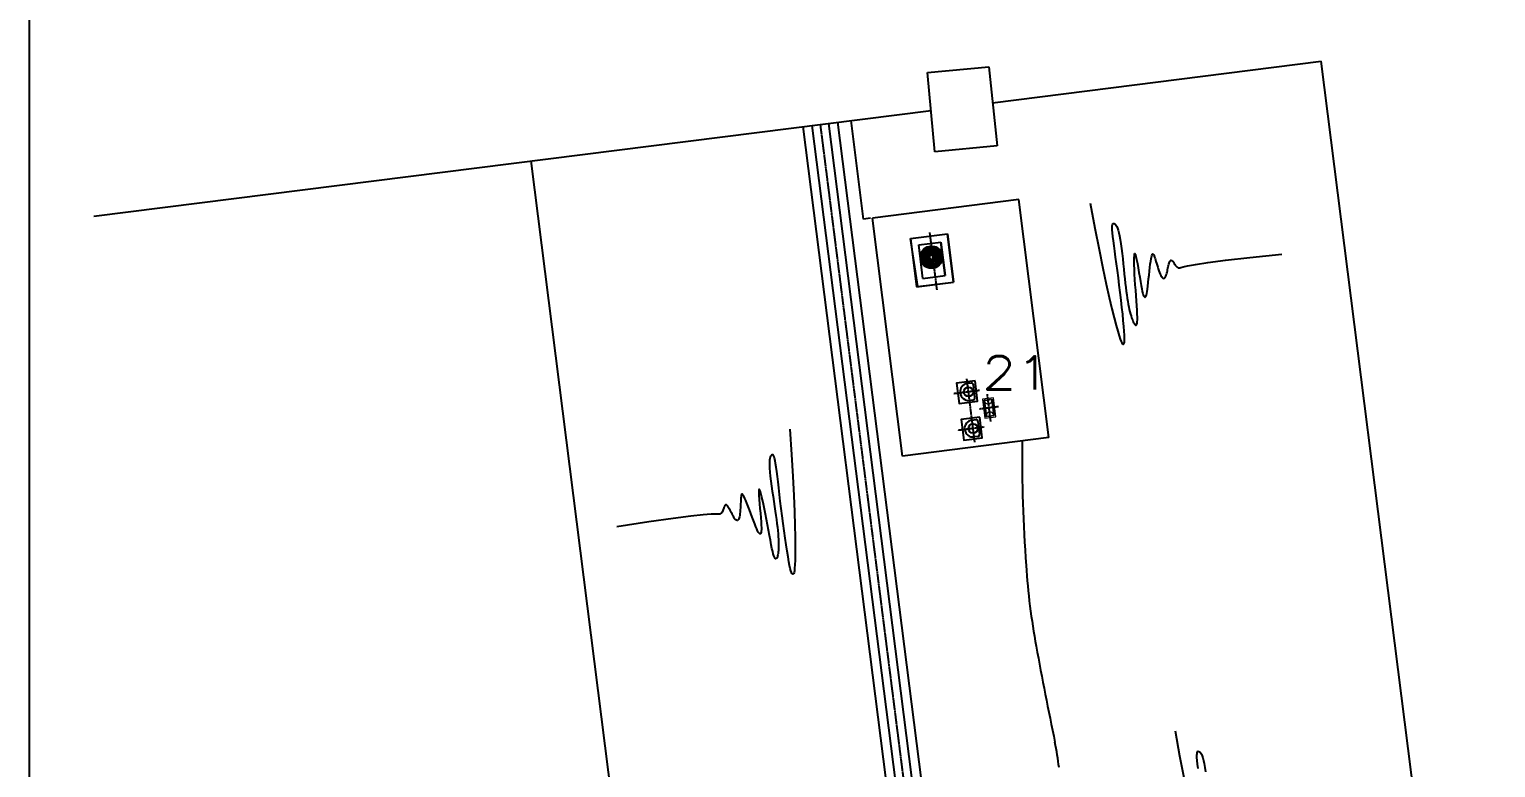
# Model space of a CAD drawing. Header units: inches. Extents: x 2621776591 to 2623670951, y 363331607 to 364354604.
# Drawn here: x 2622038898 to 2622118456, y 364246629 to 364286653 of the extents above; entities that cross this region are included whole.
import ezdxf

# ---------------------------------------------------------------- set-up
doc = ezdxf.new("R2010")
doc.units = ezdxf.units.IN
doc.header["$MEASUREMENT"] = 0
doc.linetypes.add('CENTER', pattern=[2, 1.25, -0.25, 0.25, -0.25])
doc.linetypes.add('HIDDEN', pattern=[0.375, 0.25, -0.125])
for name, color, linetype in [('BEAM', 10, 'Continuous'), ('BOLLARD', 1, 'Continuous'), ('Bollard Nos.', 7, 'Continuous'), ('BREAKWATER', 2, 'Continuous'), ('CAPPING BEAM', 2, 'Continuous'), ('CAPSTAN', 1, 'Continuous'), ('DIM', 8, 'Continuous'), ('dims', 8, 'Continuous'), ('NAVIGATION LIGHT', 2, 'Continuous'), ('ROAD', 2, 'Continuous')]:
    doc.layers.add(name, color=color, linetype=linetype)
doc.layers.add('STEEL', color=3, linetype='Continuous', lineweight=5)
doc.layers.get('BEAM').off()
doc.styles.add('ROMANS', font='romans')

# ---------------------------------------------------------------- blocks, each defined once
blk = doc.blocks.new('CAPSTAN3')
for p, q in [((469315, 2795738), (469402, 2795872)), ((469595, 2795772), (469429, 2795878)), ((469843, 2795772), (470009, 2795878)), ((470123, 2795738), (470037, 2795872)), ((471315, 2795738), (471402, 2795872)), ((471595, 2795772), (471429, 2795878)), ((471843, 2795772), (472009, 2795878)), ((472123, 2795738), (472037, 2795872)), ((469424, 2795644), (469321, 2795710)), ((469424, 2795520), (469424, 2795680)), ((469654, 2795700), (469444, 2795700)), ((469444, 2795500), (469654, 2795500)), ((469994, 2795700), (469784, 2795700)), ((469994, 2795500), (469784, 2795500)), ((470014, 2795644), (470117, 2795710)), ((470014, 2795520), (470014, 2795680)), ((471424, 2795644), (471321, 2795710)), ((471424, 2795520), (471424, 2795680)), ((471654, 2795700), (471444, 2795700)), ((471654, 2795500), (471444, 2795500)), ((471784, 2795700), (471994, 2795700)), ((471784, 2795500), (471994, 2795500)), ((471994, 2795500), (471944, 2795500)), ((472014, 2795644), (472117, 2795710)), ((472014, 2795520), (472014, 2795680))]:
    blk.add_line(p, q)
for centre, radius, start, end in [((469332, 2795727), 20, 147.31454, 237.31454), ((469419, 2795861), 20, 57.31454, 147.31454), ((469719, 2795600), 200, 30, 150), ((469606, 2795788), 19.8, 237.14455, 298.47106), ((469832, 2795788), 19.8, 241.52894, 302.85545), ((470020, 2795861), 20, 32.68546, 122.68546), ((470106, 2795727), 20, 302.68546, 32.68546), ((471332, 2795727), 20, 147.31454, 237.31454), ((471419, 2795861), 20, 57.31454, 147.31454), ((471719, 2795600), 200, 30, 150), ((471606, 2795788), 19.8, 237.14455, 298.47106), ((471832, 2795788), 19.8, 241.52894, 302.85545), ((472020, 2795861), 20, 32.68546, 122.68546), ((472106, 2795727), 20, 302.68546, 32.68546), ((469444, 2795680), 20, 90, 180), ((469444, 2795520), 20, 180, 270), ((469719, 2795600), 200, 210, 330), ((469994, 2795680), 20, 0, 90), ((469994, 2795520), 20, 270, 0), ((471444, 2795680), 20, 90, 180), ((471444, 2795520), 20, 180, 270), ((471719, 2795600), 200, 210, 330), ((471994, 2795680), 20, 0, 90), ((471994, 2795520), 20, 270, 0)]:
    blk.add_arc(centre, radius, start, end)
at = {"layer": 'CAPPING BEAM'}
for p, q in [((468719, 2799592), (481719, 2799592)), ((468719, 2791593), (468719, 2799592)), ((481719, 2791593), (481719, 2799592)), ((468719, 2791592), (481719, 2791593))]:
    blk.add_line(p, q, dxfattribs=at)
at = {"layer": 'CAPSTAN'}
for p, q in [((477729, 2797683), (477729, 2795668)), ((480364, 2797683), (477729, 2797683)), ((480364, 2797683), (480364, 2795668)), ((478129, 2797282), (478129, 2796067)), ((478129, 2797282), (478129, 2796068)), ((478129, 2797282), (479964, 2797282)), ((479964, 2797282), (479964, 2796068)), ((479964, 2796068), (478129, 2796068)), ((480364, 2795668), (477729, 2795668))]:
    blk.add_line(p, q, dxfattribs=at)
blk.add_circle((479216, 2796682), 600, dxfattribs=at)
at = {"layer": 'DIM'}
for p, q in [((469259, 2795400), (469259, 2795600)), ((470069, 2795290), (469369, 2795290)), ((470179, 2795600), (470179, 2795400)), ((471259, 2795600), (471259, 2795400)), ((471369, 2795290), (472069, 2795290)), ((472179, 2795400), (472179, 2795600))]:
    blk.add_line(p, q, dxfattribs=at)
for centre, radius, start, end in [((469719, 2795600), 460, 0, 180), ((471719, 2795600), 460, 0, 180), ((469369, 2795400), 110, 180, 270), ((470069, 2795400), 110, 270, 0), ((471369, 2795400), 110, 180, 270), ((472069, 2795400), 110, 270, 0)]:
    blk.add_arc(centre, radius, start, end, dxfattribs=at)
at = {"layer": 'dims', "color": 8, "linetype": 'CENTER'}
for points in [[(477429, 2796600), (480548, 2796600)], [(469720, 2794998), (469719, 2796401)], [(471719, 2794998), (471719, 2796401)], [(468969, 2795600), (472429, 2795600)], [(470719, 2794077), (470719, 2795123)], [(469979, 2794600), (471477, 2794600)]]:
    blk.add_lwpolyline(points, dxfattribs=at)
at = {"layer": 'STEEL', "color": 8}
for p, q in [((471239, 2794900), (470199, 2794900)), ((470199, 2794900), (470199, 2794300)), ((470199, 2794300), (471239, 2794300)), ((471139, 2794800), (470299, 2794800)), ((470299, 2794800), (470299, 2794400)), ((470299, 2794400), (471139, 2794400)), ((471139, 2794400), (471139, 2794800)), ((471239, 2794300), (471239, 2794900))]:
    blk.add_line(p, q, dxfattribs=at)
at = {"layer": 'STEEL', "color": 8, "linetype": 'CENTER', "ltscale": 0.5}
for p, q in [((471159, 2794820), (470279, 2794820)), ((470279, 2794820), (470279, 2794380)), ((470279, 2794380), (471159, 2794380)), ((471139, 2794850), (470299, 2794850)), ((470299, 2794350), (471139, 2794350)), ((471159, 2794380), (471159, 2794820))]:
    blk.add_line(p, q, dxfattribs=at)
at = {"layer": 'STEEL', "color": 8}
for points in [[(470264, 2794600), (470257, 2794587), (470242, 2794587), (470234, 2794600), (470242, 2794613), (470257, 2794613)], [(470314, 2794850), (470307, 2794837), (470292, 2794837), (470284, 2794850), (470292, 2794863), (470307, 2794863)], [(470314, 2794350), (470307, 2794337), (470292, 2794337), (470284, 2794350), (470292, 2794363), (470307, 2794363)], [(470734, 2794850), (470727, 2794837), (470712, 2794837), (470704, 2794850), (470712, 2794863), (470727, 2794863)], [(470734, 2794350), (470727, 2794337), (470712, 2794337), (470704, 2794350), (470712, 2794363), (470727, 2794363)], [(471154, 2794850), (471147, 2794837), (471132, 2794837), (471124, 2794850), (471132, 2794863), (471147, 2794863)], [(471154, 2794350), (471147, 2794337), (471132, 2794337), (471124, 2794350), (471132, 2794363), (471147, 2794363)], [(471204, 2794600), (471197, 2794587), (471182, 2794587), (471174, 2794600), (471182, 2794613), (471197, 2794613)]]:
    blk.add_lwpolyline(points, close=True, dxfattribs=at)
for centre, radius in [((470249, 2794600), 18), ((470249, 2794600), 10), ((470299, 2794850), 18), ((470299, 2794350), 18), ((470299, 2794850), 10), ((470299, 2794350), 10), ((470719, 2794850), 18), ((470719, 2794350), 18), ((470719, 2794850), 10), ((470719, 2794350), 10), ((471139, 2794850), 18), ((471139, 2794350), 18), ((471139, 2794850), 10), ((471139, 2794350), 10), ((471189, 2794600), 18), ((471189, 2794600), 10)]:
    blk.add_circle(centre, radius, dxfattribs=at)
for centre, start, end in [((470299, 2794600), 270, 90), ((471139, 2794600), 90, 270)]:
    blk.add_arc(centre, 200, start, end, dxfattribs=at)
blk = doc.blocks.new('CAPSTAN')
at = {"layer": 'CAPSTAN', "ltscale": 100}
for p, q in [((492475.774, 2793341.988), (492475.941, 2793341.991)), ((492475.774, 2793341.976), (492475.941, 2793341.979)), ((492475.801, 2793341.853), (492475.954, 2793341.92)), ((492475.803, 2793342.109), (492475.951, 2793342.051)), ((492475.806, 2793341.842), (492475.959, 2793341.909)), ((492475.808, 2793342.12), (492475.956, 2793342.063)), ((492475.868, 2793342.23), (492475.988, 2793342.114)), ((492475.876, 2793342.238), (492475.997, 2793342.123)), ((492475.878, 2793341.738), (492475.994, 2793341.859)), ((492475.928, 2793341.883), (492475.914, 2793341.915)), ((492475.952, 2793342.132), (492475.977, 2793342.158)), ((492475.98, 2793342.31), (492476.047, 2793342.158)), ((492475.991, 2793342.315), (492476.058, 2793342.162)), ((492476.114, 2793342.342), (492476.117, 2793342.176)), ((492476.126, 2793342.343), (492476.129, 2793342.176)), ((492476.25, 2793342.321), (492476.189, 2793342.165)), ((492476.261, 2793342.316), (492476.201, 2793342.161)), ((492476.368, 2793342.248), (492476.252, 2793342.128)), ((492476.378, 2793341.74), (492476.258, 2793341.856)), ((492476.376, 2793342.24), (492476.261, 2793342.12)), ((492476.386, 2793341.749), (492476.266, 2793341.864)), ((492476.449, 2793342.137), (492476.296, 2793342.07)), ((492476.454, 2793341.855), (492476.299, 2793341.916)), ((492476.453, 2793342.126), (492476.301, 2793342.059)), ((492476.459, 2793341.866), (492476.303, 2793341.927)), ((492476.481, 2793342.003), (492476.314, 2793341.999)), ((492476.481, 2793341.991), (492476.314, 2793341.987)), ((492475.887, 2793341.73), (492476.002, 2793341.85)), ((492475.993, 2793341.662), (492476.054, 2793341.818)), ((492476.004, 2793341.658), (492476.065, 2793341.813)), ((492476.129, 2793341.636), (492476.125, 2793341.803)), ((492476.141, 2793341.636), (492476.137, 2793341.803)), ((492476.264, 2793341.663), (492476.197, 2793341.816)), ((492476.275, 2793341.668), (492476.208, 2793341.821))]:
    blk.add_line(p, q, dxfattribs=at)
at = {"layer": 'CAPSTAN', "linetype": 'HIDDEN', "ltscale": 100}
for p, q in [((492475.843, 2793342.04), (492475.968, 2793342.017)), ((492475.846, 2793341.927), (492475.97, 2793341.954)), ((492475.891, 2793341.824), (492475.995, 2793341.897)), ((492475.962, 2793342.226), (492476.035, 2793342.121)), ((492476.04, 2793341.852), (492475.971, 2793341.745)), ((492476.065, 2793342.271), (492476.092, 2793342.147)), ((492476.178, 2793342.273), (492476.155, 2793342.148)), ((492476.282, 2793342.232), (492476.214, 2793342.125)), ((492476.292, 2793341.753), (492476.22, 2793341.857)), ((492476.364, 2793342.154), (492476.26, 2793342.082)), ((492476.409, 2793342.051), (492476.285, 2793342.024)), ((492476.411, 2793341.939), (492476.286, 2793341.961)), ((492476.077, 2793341.705), (492476.099, 2793341.83)), ((492476.189, 2793341.708), (492476.162, 2793341.832))]:
    blk.add_line(p, q, dxfattribs=at)
at = {"layer": 'CAPSTAN', "linetype": 'HIDDEN', "ltscale": 5}
for p, q in [((492475.941, 2793341.991), (492476.019, 2793341.993)), ((492475.941, 2793341.979), (492476.02, 2793341.981)), ((492475.951, 2793342.051), (492476.025, 2793342.023)), ((492475.954, 2793341.92), (492476.026, 2793341.951)), ((492475.956, 2793342.063), (492476.029, 2793342.034)), ((492475.959, 2793341.909), (492476.031, 2793341.94)), ((492475.988, 2793342.114), (492476.045, 2793342.059)), ((492475.994, 2793341.859), (492476.048, 2793341.916)), ((492475.997, 2793342.123), (492476.054, 2793342.068)), ((492476.002, 2793341.85), (492476.057, 2793341.907)), ((492476.047, 2793342.158), (492476.078, 2793342.085)), ((492476.054, 2793341.818), (492476.083, 2793341.891)), ((492476.058, 2793342.162), (492476.089, 2793342.09)), ((492476.065, 2793341.813), (492476.094, 2793341.887)), ((492476.117, 2793342.176), (492476.119, 2793342.097)), ((492476.125, 2793341.803), (492476.123, 2793341.881)), ((492476.129, 2793342.176), (492476.131, 2793342.097)), ((492476.137, 2793341.803), (492476.135, 2793341.882)), ((492476.189, 2793342.165), (492476.161, 2793342.092)), ((492476.197, 2793341.816), (492476.165, 2793341.888)), ((492476.201, 2793342.161), (492476.172, 2793342.087)), ((492476.208, 2793341.821), (492476.176, 2793341.893)), ((492476.252, 2793342.128), (492476.197, 2793342.071)), ((492476.258, 2793341.856), (492476.201, 2793341.91)), ((492476.261, 2793342.12), (492476.206, 2793342.063)), ((492476.266, 2793341.864), (492476.209, 2793341.919)), ((492476.296, 2793342.07), (492476.223, 2793342.038)), ((492476.299, 2793341.916), (492476.225, 2793341.944)), ((492476.301, 2793342.059), (492476.228, 2793342.027)), ((492476.303, 2793341.927), (492476.23, 2793341.956)), ((492476.314, 2793341.999), (492476.235, 2793341.997)), ((492476.314, 2793341.987), (492476.235, 2793341.985))]:
    blk.add_line(p, q, dxfattribs=at)
at = {"layer": 'CAPSTAN', "ltscale": 100}
for centre, radius in [((492476.127, 2793341.989), 0.6), ((492476.127, 2793341.989), 0.54), ((492476.127, 2793341.989), 0.53), ((492476.127, 2793341.989), 0.448), ((492476.127, 2793341.989), 0.438), ((492475.905, 2793342.029), 0.0266), ((492475.907, 2793341.941), 0.0266), ((492475.905, 2793342.029), 0.0146), ((492475.907, 2793341.941), 0.0146), ((492475.937, 2793342.111), 0.0266), ((492475.942, 2793341.86), 0.0266), ((492475.937, 2793342.111), 0.0146), ((492475.942, 2793341.86), 0.0146), ((492475.998, 2793342.174), 0.0266), ((492475.998, 2793342.174), 0.0146), ((492476.079, 2793342.21), 0.0266), ((492476.079, 2793342.21), 0.0146), ((492476.167, 2793342.212), 0.0266), ((492476.167, 2793342.212), 0.0146), ((492476.249, 2793342.18), 0.0266), ((492476.249, 2793342.18), 0.0146), ((492476.312, 2793342.119), 0.0266), ((492476.318, 2793341.868), 0.0266), ((492476.312, 2793342.119), 0.0146), ((492476.318, 2793341.868), 0.0146), ((492476.348, 2793342.038), 0.0266), ((492476.35, 2793341.95), 0.0266), ((492476.348, 2793342.038), 0.0146), ((492476.35, 2793341.95), 0.0146), ((492476.006, 2793341.799), 0.0266), ((492476.006, 2793341.799), 0.0146), ((492476.088, 2793341.767), 0.0266), ((492476.088, 2793341.767), 0.0146), ((492476.176, 2793341.769), 0.0266), ((492476.176, 2793341.769), 0.0146), ((492476.257, 2793341.804), 0.0266), ((492476.257, 2793341.804), 0.0146)]:
    blk.add_circle(centre, radius, dxfattribs=at)
at = {"layer": 'CAPSTAN', "linetype": 'CENTER', "ltscale": 0.1}
blk.add_circle((492476.127, 2793341.989), 0.226, dxfattribs=at)
at = {"layer": 'CAPSTAN', "ltscale": 100}
for centre, radius, start, end in [((492476.127, 2793341.989), 0.366, 162.98768, 178.27032), ((492475.773, 2793342), 0.012, 178.27032, 271.18536), ((492475.774, 2793341.964), 0.012, 91.18536, 184.10041), ((492476.127, 2793341.989), 0.366, 184.10041, 200.77032), ((492475.796, 2793342.091), 0.02, 68.68537, 162.98768), ((492475.796, 2793341.864), 0.012, 200.77032, 293.68537), ((492475.816, 2793342.139), 0.02, 153.33251, 248.68537), ((492476.179, 2793341.956), 0.426, 140.28855, 153.33251), ((492475.86, 2793342.221), 0.012, 46.18537, 139.10041), ((492475.885, 2793342.247), 0.012, 133.27032, 226.18537), ((492476.127, 2793341.989), 0.366, 116.60042, 133.27032), ((492475.94, 2793341.997), 0.006, 271.18536, 357.5055), ((492475.941, 2793341.973), 0.006, 4.86523, 91.18536), ((492476.127, 2793341.989), 0.181, 162.36524, 177.5055), ((492476.127, 2793341.989), 0.181, 184.86523, 200.0055), ((492475.949, 2793342.046), 0.006, 342.36524, 68.68537), ((492475.952, 2793341.925), 0.006, 293.68537, 20.0055), ((492475.958, 2793342.068), 0.006, 248.68537, 335.0055), ((492475.961, 2793341.903), 0.006, 27.36524, 113.68537), ((492475.969, 2793342.306), 0.012, 23.68537, 116.60042), ((492476.127, 2793341.989), 0.181, 139.86524, 155.0055), ((492476.127, 2793341.989), 0.181, 207.36524, 222.5055), ((492475.984, 2793342.11), 0.006, 319.86524, 46.18537), ((492476.002, 2793342.32), 0.012, 110.77031, 203.68537), ((492475.989, 2793341.863), 0.006, 316.18537, 42.5055), ((492476.127, 2793341.989), 0.366, 94.10042, 110.77031), ((492476.001, 2793342.127), 0.006, 226.18537, 312.50551), ((492476.007, 2793341.846), 0.006, 49.86524, 136.18537), ((492476.127, 2793341.989), 0.181, 117.36524, 132.50551), ((492476.041, 2793342.155), 0.006, 297.36524, 23.68537), ((492476.063, 2793342.165), 0.006, 203.68537, 290.00551), ((492476.127, 2793341.989), 0.181, 94.86523, 110.00551), ((492476.102, 2793342.342), 0.012, 1.18537, 94.10042), ((492476.111, 2793342.175), 0.006, 274.86523, 1.18537), ((492476.138, 2793342.343), 0.012, 88.27031, 181.18537), ((492476.135, 2793342.176), 0.006, 181.18537, 267.5055), ((492476.127, 2793341.989), 0.181, 72.36523, 87.5055), ((492476.127, 2793341.989), 0.366, 71.60042, 88.27031), ((492476.184, 2793342.167), 0.006, 252.36523, 338.68536), ((492476.206, 2793342.159), 0.006, 158.68536, 245.00549), ((492476.127, 2793341.989), 0.181, 49.86524, 65.00549), ((492476.127, 2793341.989), 0.181, 297.36524, 312.50551), ((492476.239, 2793342.325), 0.012, 338.68536, 71.60042), ((492476.248, 2793342.132), 0.006, 229.86524, 316.18537), ((492476.254, 2793341.851), 0.006, 46.18537, 132.50551), ((492476.265, 2793342.116), 0.006, 136.18537, 222.5055), ((492476.272, 2793342.312), 0.012, 65.77032, 158.68536), ((492476.127, 2793341.989), 0.181, 27.3652, 42.5055), ((492476.27, 2793341.869), 0.006, 139.86524, 226.18537), ((492476.127, 2793341.989), 0.181, 319.86524, 335.0055), ((492476.127, 2793341.989), 0.366, 49.10041, 65.77032), ((492476.293, 2793342.075), 0.006, 207.3652, 293.68534), ((492476.297, 2793341.91), 0.006, 68.68537, 155.0055), ((492476.303, 2793342.053), 0.006, 113.68534, 200.00547), ((492476.127, 2793341.989), 0.181, 4.86523, 20.00547), ((492476.305, 2793341.933), 0.006, 162.36524, 248.68537), ((492476.127, 2793341.989), 0.181, 342.36524, 357.5055), ((492476.314, 2793342.005), 0.006, 184.86523, 271.18536), ((492476.314, 2793341.981), 0.006, 91.18536, 177.5055), ((492476.359, 2793342.257), 0.012, 316.18537, 49.10041), ((492476.385, 2793342.232), 0.012, 43.27032, 136.18537), ((492476.127, 2793341.989), 0.366, 26.60038, 43.27032), ((492476.444, 2793342.148), 0.012, 293.68534, 26.60038), ((492476.458, 2793342.115), 0.012, 20.77028, 113.68534), ((492476.45, 2793341.844), 0.012, 335.77032, 68.68537), ((492476.463, 2793341.877), 0.012, 248.68537, 341.60041), ((492476.127, 2793341.989), 0.366, 4.10041, 20.77028), ((492476.127, 2793341.989), 0.366, 341.60041, 358.27032), ((492476.48, 2793342.015), 0.012, 271.18536, 4.10041), ((492476.481, 2793341.979), 0.012, 358.27032, 91.18536), ((492475.811, 2793341.831), 0.012, 113.68537, 206.60042), ((492476.127, 2793341.989), 0.366, 206.60042, 223.27032), ((492475.87, 2793341.747), 0.012, 223.27032, 316.18537), ((492475.895, 2793341.722), 0.012, 136.18537, 229.10041), ((492476.127, 2793341.989), 0.366, 229.10041, 245.77032), ((492475.982, 2793341.666), 0.012, 245.77032, 338.68536), ((492476.016, 2793341.653), 0.012, 158.68536, 251.60042), ((492476.127, 2793341.989), 0.181, 229.86524, 245.00549), ((492476.127, 2793341.989), 0.366, 251.60042, 268.27031), ((492476.048, 2793341.82), 0.006, 338.68536, 65.00549), ((492476.071, 2793341.811), 0.006, 72.36523, 158.68536), ((492476.127, 2793341.989), 0.181, 252.36523, 267.5055), ((492476.117, 2793341.635), 0.012, 268.27031, 1.18537), ((492476.119, 2793341.802), 0.006, 1.18537, 87.5055), ((492476.143, 2793341.803), 0.006, 94.86523, 181.18537), ((492476.153, 2793341.636), 0.012, 181.18537, 274.10042), ((492476.127, 2793341.989), 0.181, 274.86523, 290.00551), ((492476.127, 2793341.989), 0.366, 274.10042, 290.77031), ((492476.191, 2793341.814), 0.006, 23.68537, 110.00551), ((492476.213, 2793341.823), 0.006, 117.36524, 203.68537), ((492476.253, 2793341.658), 0.012, 290.77031, 23.68537), ((492476.286, 2793341.673), 0.012, 203.68537, 296.60042), ((492476.127, 2793341.989), 0.366, 296.60042, 313.27032), ((492476.37, 2793341.731), 0.012, 313.27032, 46.18537), ((492476.395, 2793341.757), 0.012, 226.18537, 319.10041), ((492476.127, 2793341.989), 0.366, 319.10041, 335.77032)]:
    blk.add_arc(centre, radius, start, end, dxfattribs=at)
at = {"layer": 'CAPSTAN', "linetype": 'HIDDEN', "ltscale": 5}
for start, end in [(161.87506, 177.99569), (184.37505, 200.49569), (139.37504, 155.49567), (206.87505, 222.99568), (116.87506, 132.99568), (229.37505, 245.49568), (94.37504, 110.49569), (251.87505, 267.99568), (71.87505, 87.99568), (274.37504, 290.49569), (49.37505, 65.49568), (296.87506, 312.99568), (26.87501, 42.99568), (319.37504, 335.49567), (4.37505, 20.49565), (341.87506, 357.99569)]:
    blk.add_arc((492476.127, 2793341.989), 0.108, start, end, dxfattribs=at)
blk = doc.blocks.new('A$C6b66f7a2')
at = {"layer": 'BOLLARD'}
for points in [[(2622090210, 364267606), (2622089208, 364267479), (2622089348, 364266373), (2622090350, 364266500)], [(2622090460, 364265622), (2622089458, 364265495), (2622089598, 364264389), (2622090600, 364264516)]]:
    blk.add_lwpolyline(points, close=True, dxfattribs=at)
for centre in [(2622089854, 364266999), (2622090104, 364265015)]:
    blk.add_circle(centre, 250, dxfattribs=at)
at = {"layer": 'CAPSTAN'}
for p, q in [((2622086707, 364275315), (2622088706, 364275568)), ((2622087104, 364272710), (2622086707, 364275315)), ((2622087154, 364274969), (2622088359, 364275121)), ((2622087384, 364273148), (2622087154, 364274969)), ((2622088589, 364273300), (2622088359, 364275121)), ((2622089036, 364272953), (2622088706, 364275566)), ((2622087384, 364273148), (2622088589, 364273300)), ((2622087104, 364272710), (2622089036, 364272953))]:
    blk.add_line(p, q, dxfattribs=at)
blk.add_circle((2622087843, 364274301), 600, dxfattribs=at)
at = {"layer": 'BEAM', "color": 8, "xscale": 0.9999699606704976, "yscale": 0.999939019551176, "rotation": 97.1809726296186}
blk.add_blockref('CAPSTAN3', (2624922322, 364148433), dxfattribs=at)
at = {"layer": 'CAPSTAN', "lineweight": 15, "xscale": 1000, "yscale": 1000, "zscale": 1000, "rotation": 310.2404331345686}
blk.add_blockref('CAPSTAN', (171679337, -1064288038), dxfattribs=at)
at = {"layer": 'Bollard Nos.', "style": 'ROMANS', "width": 1.2}
blk.add_text('21', height=1800, dxfattribs=at).set_placement((2622090591, 364267129))

msp = doc.modelspace()

# ---------------------------------------------------------------- linework, layer by layer
at = {"color": 190}
msp.add_lwpolyline([(2622038898.2, 364354604.2), (2622038898.2, 363339870.3), (2623670950.6, 363339870.3), (2623670950.6, 364354604.2)], close=True, dxfattribs=at)
at = {"layer": 'BREAKWATER'}
for p, q in [((2622091161, 364282677.6), (2622108992.8, 364284932.4)), ((2622118507.2, 364209688.3), (2622108993.7, 364284925.8)), ((2622042393.4, 364276529.4), (2622087820.6, 364282256.5)), ((2622080863.1, 364281378.3), (2622086311.8, 364238539.5)), ((2622081359.1, 364281441.4), (2622086807.9, 364238602.3)), ((2622082251.9, 364281554.9), (2622087700.8, 364238715.3)), ((2622082747.9, 364281618), (2622088196.8, 364238778)), ((2622158578.5, 363548415.3), (2622066132.9, 364279522.3))]:
    msp.add_line(p, q, dxfattribs=at)
at = {"layer": 'BREAKWATER', "color": 9, "linetype": 'CENTER'}
msp.add_line((2622081805.5, 364281498.2), (2622087254.3, 364238658.8), dxfattribs=at)
at = {"layer": 'BREAKWATER'}
for points in [[(2622096462.4, 364277228.1), (2622096711.4, 364275881.7), (2622096938.3, 364274709.6), (2622097143.6, 364273698.7), (2622097328, 364272835.9), (2622097492.1, 364272108.3), (2622097636.5, 364271502.6), (2622097761.6, 364271005.9), (2622097868.2, 364270604.9), (2622097957.1, 364270287.4), (2622098030.1, 364270043.1), (2622098089.3, 364269862.4), (2622098136.8, 364269736), (2622098174.7, 364269654.1), (2622098205.1, 364269607.4), (2622098230.2, 364269586.2), (2622098251.9, 364269581.1), (2622098271.9, 364269585), (2622098289.9, 364269601.3), (2622098304.9, 364269635.8), (2622098316, 364269694.4), (2622098322.3, 364269782.9), (2622098323, 364269907.3), (2622098317.1, 364270073.3), (2622098303.8, 364270286.9), (2622098282.5, 364270551.5), (2622098253.8, 364270861), (2622098218.8, 364271206.9), (2622098178.5, 364271580.9), (2622098133.9, 364271974.5), (2622098086.1, 364272379.1), (2622098036.1, 364272786.3), (2622097984.8, 364273187.8), (2622097933.4, 364273575.8), (2622097883, 364273946.3), (2622097834.7, 364274296.2), (2622097789.7, 364274622.2), (2622097749.2, 364274921.2), (2622097714.4, 364275190), (2622097686.3, 364275425.4), (2622097666.4, 364275624.3), (2622097655.2, 364275784.5), (2622097652.4, 364275909), (2622097657.1, 364276001.5), (2622097668.4, 364276066), (2622097685.6, 364276106.3), (2622097707.7, 364276126.5), (2622097734, 364276130.3), (2622097763.7, 364276121.8), (2622097795.8, 364276103.6), (2622097830, 364276073.5), (2622097865.8, 364276028.3), (2622097902.7, 364275964.7), (2622097940.2, 364275879.3), (2622097978, 364275768.8), (2622098015.4, 364275629.9), (2622098052.2, 364275459.3), (2622098087.9, 364275255.2), (2622098122.5, 364275022.5), (2622098156, 364274767.6), (2622098188.3, 364274496.9), (2622098219.5, 364274216.8), (2622098249.6, 364273933.7), (2622098278.6, 364273654), (2622098306.5, 364273384.1), (2622098333.5, 364273129.3), (2622098359.7, 364272890.1), (2622098385.4, 364272665.9), (2622098411.1, 364272455.9), (2622098436.9, 364272259.6), (2622098463.3, 364272076.2), (2622098490.4, 364271905.2), (2622098518.7, 364271745.8), (2622098548.4, 364271597.6), (2622098579.1, 364271460.3), (2622098610.4, 364271333.9), (2622098642, 364271218.3), (2622098673.4, 364271113.4), (2622098704.2, 364271019.1), (2622098734, 364270935.4), (2622098762.5, 364270862.3), (2622098789.2, 364270799.5), (2622098814.3, 364270746.7), (2622098837.9, 364270703.5), (2622098860.2, 364270669.6), (2622098881.3, 364270644.4), (2622098901.4, 364270627.6), (2622098920.6, 364270618.7), (2622098939.2, 364270617.4), (2622098957, 364270624), (2622098973.6, 364270641.9), (2622098988.3, 364270675), (2622099000.5, 364270727.4), (2622099009.4, 364270803.3), (2622099014.4, 364270906.7), (2622099014.9, 364271041.7), (2622099010, 364271212.3), (2622098999.6, 364271420.7), (2622098984.6, 364271661.6), (2622098966.1, 364271927.7), (2622098945.6, 364272211.8), (2622098924.2, 364272506.6), (2622098903.4, 364272804.9), (2622098884.2, 364273099.4), (2622098868, 364273382.9), (2622098856, 364273648.3), (2622098848.5, 364273889), (2622098845.7, 364274098.4), (2622098847.9, 364274270), (2622098855.3, 364274397.5), (2622098868.2, 364274474.1), (2622098886.7, 364274493.6), (2622098911.1, 364274449.3), (2622098941.4, 364274338.1), (2622098976.6, 364274170.6), (2622099015.4, 364273960.7), (2622099056.6, 364273722.2), (2622099098.9, 364273469.2), (2622099140.9, 364273215.3), (2622099181.6, 364272974.7), (2622099219.5, 364272761.1), (2622099253.8, 364272585.5), (2622099284.5, 364272446.6), (2622099312.2, 364272340), (2622099337.1, 364272261.5), (2622099359.8, 364272206.7), (2622099380.7, 364272171.3), (2622099400.1, 364272151.1), (2622099418.6, 364272141.6), (2622099436.6, 364272139.9), (2622099454.1, 364272147.9), (2622099471.5, 364272168.7), (2622099489.1, 364272205.5), (2622099506.8, 364272261.5), (2622099525.1, 364272339.7), (2622099544, 364272443.5), (2622099563.9, 364272575.9), (2622099584.7, 364272738.3), (2622099606.4, 364272924.3), (2622099628.6, 364273125.9), (2622099651.1, 364273335), (2622099673.6, 364273543.5), (2622099695.8, 364273743.2), (2622099717.4, 364273926), (2622099738.2, 364274083.8), (2622099757.9, 364274210.5), (2622099776.5, 364274307.6), (2622099794, 364274378.7), (2622099810.7, 364274427.5), (2622099826.3, 364274457.4), (2622099841.2, 364274472.1), (2622099855.1, 364274475.1), (2622099868.4, 364274470), (2622099881, 364274459.6), (2622099893.4, 364274443.4), (2622099906.2, 364274420.5), (2622099919.9, 364274389.6), (2622099935.2, 364274349.5), (2622099952.5, 364274299.2), (2622099972.4, 364274237.5), (2622099995.4, 364274163.3), (2622100022, 364274076.1), (2622100051.6, 364273978.9), (2622100083.5, 364273875.1), (2622100117.1, 364273768.4), (2622100151.7, 364273662.3), (2622100186.6, 364273560.4), (2622100221.1, 364273466.3), (2622100254.6, 364273383.7), (2622100286.5, 364273315.1), (2622100316.7, 364273260.5), (2622100345.2, 364273218.4), (2622100372.3, 364273188), (2622100397.9, 364273168), (2622100422, 364273157.2), (2622100444.8, 364273154.6), (2622100466.4, 364273158.9), (2622100486.7, 364273169.4), (2622100506, 364273186), (2622100524.3, 364273208.9), (2622100542, 364273238.4), (2622100559.1, 364273274.7), (2622100575.8, 364273318.1), (2622100592.3, 364273368.8), (2622100608.8, 364273427.1), (2622100625.3, 364273492.7), (2622100641.9, 364273563.9), (2622100658.6, 364273638.3), (2622100675.2, 364273713.7), (2622100691.9, 364273787.8), (2622100708.5, 364273858.3), (2622100725, 364273923), (2622100741.4, 364273979.6), (2622100757.6, 364274026.2), (2622100773.8, 364274063.3), (2622100789.7, 364274091.6), (2622100805.6, 364274111.9), (2622100821.4, 364274125.1), (2622100837.1, 364274132), (2622100852.7, 364274133.4), (2622100868.3, 364274130), (2622100883.9, 364274122.6), (2622100899.7, 364274111.3), (2622100916.2, 364274095.8), (2622100933.5, 364274076.3), (2622100952.1, 364274052.5), (2622100972.3, 364274024.3), (2622100994.3, 364273991.8), (2622101018.6, 364273954.7), (2622101045.3, 364273913.5), (2622101074.7, 364273870.5), (2622101106.8, 364273828.1), (2622101141.9, 364273789.3), (2622101179.9, 364273756.5), (2622101221.1, 364273732.6), (2622101265.5, 364273720.2), (2622101313.3, 364273721.9), (2622101374.4, 364273740.2), (2622101498.1, 364273776.9), (2622101743.5, 364273833.2), (2622102169.5, 364273910.6), (2622102835.4, 364274010.5), (2622103800.2, 364274134.4), (2622105122.9, 364274283.6), (2622106862.6, 364274459.7)], [(2622080152.2, 364264973.3), (2622080248.2, 364263607.4), (2622080322, 364262415.8), (2622080376.3, 364261385.7), (2622080413.7, 364260504.3), (2622080437, 364259758.7), (2622080448.9, 364259136.2), (2622080452, 364258623.9), (2622080449.2, 364258209.1), (2622080442.6, 364257879.4), (2622080433.2, 364257624.6), (2622080421.1, 364257434.9), (2622080406.7, 364257300.5), (2622080390.5, 364257211.8), (2622080372.8, 364257159), (2622080353.8, 364257132.2), (2622080334.1, 364257121.8), (2622080313.7, 364257120.6), (2622080292.2, 364257131.8), (2622080269.1, 364257161.5), (2622080243.6, 364257215.5), (2622080215.3, 364257299.6), (2622080183.5, 364257419.8), (2622080147.7, 364257582), (2622080107.1, 364257792.1), (2622080061.6, 364258053.6), (2622080011.8, 364258360.5), (2622079959.1, 364258704.2), (2622079904.5, 364259076.3), (2622079849.1, 364259468.5), (2622079794.1, 364259872.2), (2622079740.6, 364260279), (2622079689.7, 364260680.5), (2622079642.4, 364261069), (2622079598.5, 364261440.4), (2622079557.7, 364261791.2), (2622079519.6, 364262118.1), (2622079484, 364262417.7), (2622079450.4, 364262686.7), (2622079418.6, 364262921.6), (2622079388.1, 364263119.1), (2622079358.8, 364263277.1), (2622079330.4, 364263398.3), (2622079302.7, 364263486.7), (2622079275.6, 364263546.3), (2622079248.9, 364263581.1), (2622079222.4, 364263595), (2622079195.9, 364263592.2), (2622079169.4, 364263576.5), (2622079142.8, 364263550.7), (2622079117.2, 364263513.1), (2622079093.9, 364263460.4), (2622079074.1, 364263389.6), (2622079059.2, 364263297.5), (2622079050.3, 364263181.1), (2622079048.8, 364263037.2), (2622079055.8, 364262862.8), (2622079072.4, 364262656.3), (2622079097.1, 364262422.4), (2622079128.6, 364262167.2), (2622079165.1, 364261897), (2622079205, 364261618), (2622079246.7, 364261336.4), (2622079288.6, 364261058.3), (2622079329.1, 364260790), (2622079366.8, 364260536.6), (2622079401.4, 364260298.5), (2622079432.6, 364260074.9), (2622079460.3, 364259865.2), (2622079484.4, 364259668.7), (2622079504.8, 364259484.6), (2622079521.3, 364259312.2), (2622079533.8, 364259150.8), (2622079542.2, 364258999.9), (2622079546.9, 364258859.3), (2622079548.2, 364258729), (2622079546.6, 364258609.2), (2622079542.4, 364258499.8), (2622079536.2, 364258400.8), (2622079528.2, 364258312.3), (2622079519, 364258234.4), (2622079508.8, 364258166.9), (2622079497.8, 364258109.5), (2622079485.7, 364258061.8), (2622079472.6, 364258023.3), (2622079458.5, 364257993.7), (2622079443.3, 364257972.4), (2622079426.9, 364257959), (2622079409.2, 364257953.1), (2622079390.3, 364257955), (2622079369.8, 364257968.1), (2622079347.2, 364257996.5), (2622079322.3, 364258044.2), (2622079294.7, 364258115.5), (2622079264, 364258214.3), (2622079229.8, 364258344.9), (2622079191.7, 364258511.3), (2622079149.6, 364258715.6), (2622079103.9, 364258952.6), (2622079055.1, 364259214.9), (2622079003.9, 364259495), (2622078950.8, 364259785.8), (2622078896.3, 364260079.8), (2622078841.1, 364260369.8), (2622078785.8, 364260648.3), (2622078731, 364260908.3), (2622078678.1, 364261143.2), (2622078628.3, 364261346.6), (2622078583.2, 364261512.3), (2622078544.2, 364261633.8), (2622078512.5, 364261704.8), (2622078489.7, 364261719), (2622078477.1, 364261669.9), (2622078475.6, 364261554.7), (2622078483.5, 364261383.8), (2622078498.5, 364261170.8), (2622078518.3, 364260929.6), (2622078540.8, 364260674), (2622078563.6, 364260417.8), (2622078584.5, 364260174.6), (2622078601.2, 364259958.4), (2622078612, 364259779.8), (2622078617, 364259637.5), (2622078616.9, 364259527.4), (2622078612.4, 364259445.2), (2622078604.2, 364259386.4), (2622078592.8, 364259347), (2622078579, 364259322.5), (2622078563.5, 364259308.7), (2622078546.6, 364259302.6), (2622078527.6, 364259305.9), (2622078505.5, 364259321.7), (2622078479.3, 364259353), (2622078448.1, 364259402.7), (2622078410.8, 364259473.9), (2622078366.5, 364259569.6), (2622078314.2, 364259692.8), (2622078253.3, 364259844.8), (2622078185.7, 364260019.5), (2622078113.8, 364260209.1), (2622078039.6, 364260405.9), (2622077965.7, 364260602.1), (2622077894.2, 364260789.9), (2622077827.5, 364260961.5), (2622077767.9, 364261109.1), (2622077717.2, 364261226.8), (2622077674.8, 364261316.1), (2622077640, 364261380.6), (2622077611.7, 364261423.7), (2622077589, 364261448.7), (2622077571, 364261459.2), (2622077556.7, 364261458.6), (2622077545.2, 364261450.4), (2622077535.6, 364261437.1), (2622077527.6, 364261418.4), (2622077521, 364261393), (2622077515.4, 364261359.6), (2622077510.7, 364261317), (2622077506.5, 364261264), (2622077502.7, 364261199.3), (2622077498.9, 364261121.6), (2622077495, 364261030.6), (2622077490.7, 364260929), (2622077485.8, 364260820.6), (2622077480, 364260708.8), (2622077473.1, 364260597.5), (2622077464.8, 364260490.1), (2622077454.9, 364260390.4), (2622077443.2, 364260301.9), (2622077429.5, 364260227.6), (2622077414, 364260167.1), (2622077396.8, 364260119.3), (2622077378.2, 364260083.1), (2622077358.5, 364260057.2), (2622077337.8, 364260040.8), (2622077316.4, 364260032.5), (2622077294.4, 364260031.4), (2622077272.1, 364260036.4), (2622077249.3, 364260047.6), (2622077225.8, 364260065.2), (2622077201.3, 364260089.3), (2622077175.7, 364260120.2), (2622077148.6, 364260158.1), (2622077119.9, 364260203), (2622077089.4, 364260255.3), (2622077057, 364260314.8), (2622077023.1, 364260379.5), (2622076988.3, 364260447.4), (2622076953.3, 364260516.2), (2622076918.7, 364260583.8), (2622076884.9, 364260647.9), (2622076852.8, 364260706.4), (2622076822.7, 364260757), (2622076795.3, 364260798.1), (2622076770.4, 364260830), (2622076747.9, 364260853.4), (2622076727.4, 364260869.1), (2622076708.8, 364260877.9), (2622076691.9, 364260880.7), (2622076676.4, 364260878.1), (2622076662.2, 364260870.9), (2622076649, 364260859.9), (2622076636.5, 364260844.9), (2622076624.4, 364260825.8), (2622076612.5, 364260802.5), (2622076600.5, 364260774.8), (2622076588, 364260742.5), (2622076574.8, 364260705.5), (2622076560.6, 364260663.6), (2622076545, 364260617), (2622076527.4, 364260568), (2622076506.8, 364260518.9), (2622076482.7, 364260472.5), (2622076454, 364260431.3), (2622076420.1, 364260397.9), (2622076380.2, 364260374.7), (2622076333.5, 364260364.4), (2622076269.8, 364260366.9), (2622076140.8, 364260371.3), (2622075889.2, 364260364.4), (2622075457.3, 364260332.7), (2622074787.6, 364260262.8), (2622073822.6, 364260141.2), (2622072504.6, 364259954.6), (2622070776.2, 364259689.5)], [(2622101058, 364248616.6), (2622101307, 364247270.2), (2622101533.9, 364246098.1)], [(2622102309.9, 364246578.5), (2622102281.9, 364246813.9), (2622102261.9, 364247012.8), (2622102250.8, 364247173), (2622102248, 364247297.5), (2622102252.6, 364247390), (2622102264, 364247454.5), (2622102281.2, 364247494.8), (2622102303.3, 364247515), (2622102329.6, 364247518.8), (2622102359.3, 364247510.3), (2622102391.4, 364247492.1), (2622102425.6, 364247462), (2622102461.4, 364247416.8), (2622102498.3, 364247353.2), (2622102535.8, 364247267.8), (2622102573.5, 364247157.3), (2622102611, 364247018.4), (2622102647.8, 364246847.8), (2622102683.5, 364246643.7), (2622102718.1, 364246411)]]:
    msp.add_lwpolyline(points, dxfattribs=at)
for centre, radius, start, end in [((2622184601.5, 364263878.2), 91843.1, 179.710982, 183.928845), ((2622131951.9, 364260262.3), 39069.5, 183.928845, 190.39773), ((2622315593.4, 364293959.3), 225776.9, 190.39773, 191.744398), ((2622079330.3, 364244840.6), 15538, 6.609419, 11.744398)]:
    msp.add_arc(centre, radius, start, end, dxfattribs=at)
at = {"layer": 'NAVIGATION LIGHT'}
for p, q in [((2622087632.7, 364284314.7), (2622090958.7, 364284623.9)), ((2622090958.7, 364284623.9), (2622091404.6, 364280334.3)), ((2622088025.9, 364280006.8), (2622087632.7, 364284314.7)), ((2622091404.6, 364280334.3), (2622088025.9, 364280006.8))]:
    msp.add_line(p, q, dxfattribs=at)
at = {"layer": 'ROAD'}
for p, q in [((2622084165.4, 364276359.9), (2622083485.4, 364281709.9)), ((2622084542.7, 364276407.9), (2622084165.4, 364276359.9))]:
    msp.add_line(p, q, dxfattribs=at)

# ---------------------------------------------------------------- block references
at = {"layer": 'DIM'}
msp.add_blockref('A$C6b66f7a2', (0, 0), dxfattribs=at)

doc.saveas('drawing.dxf')
